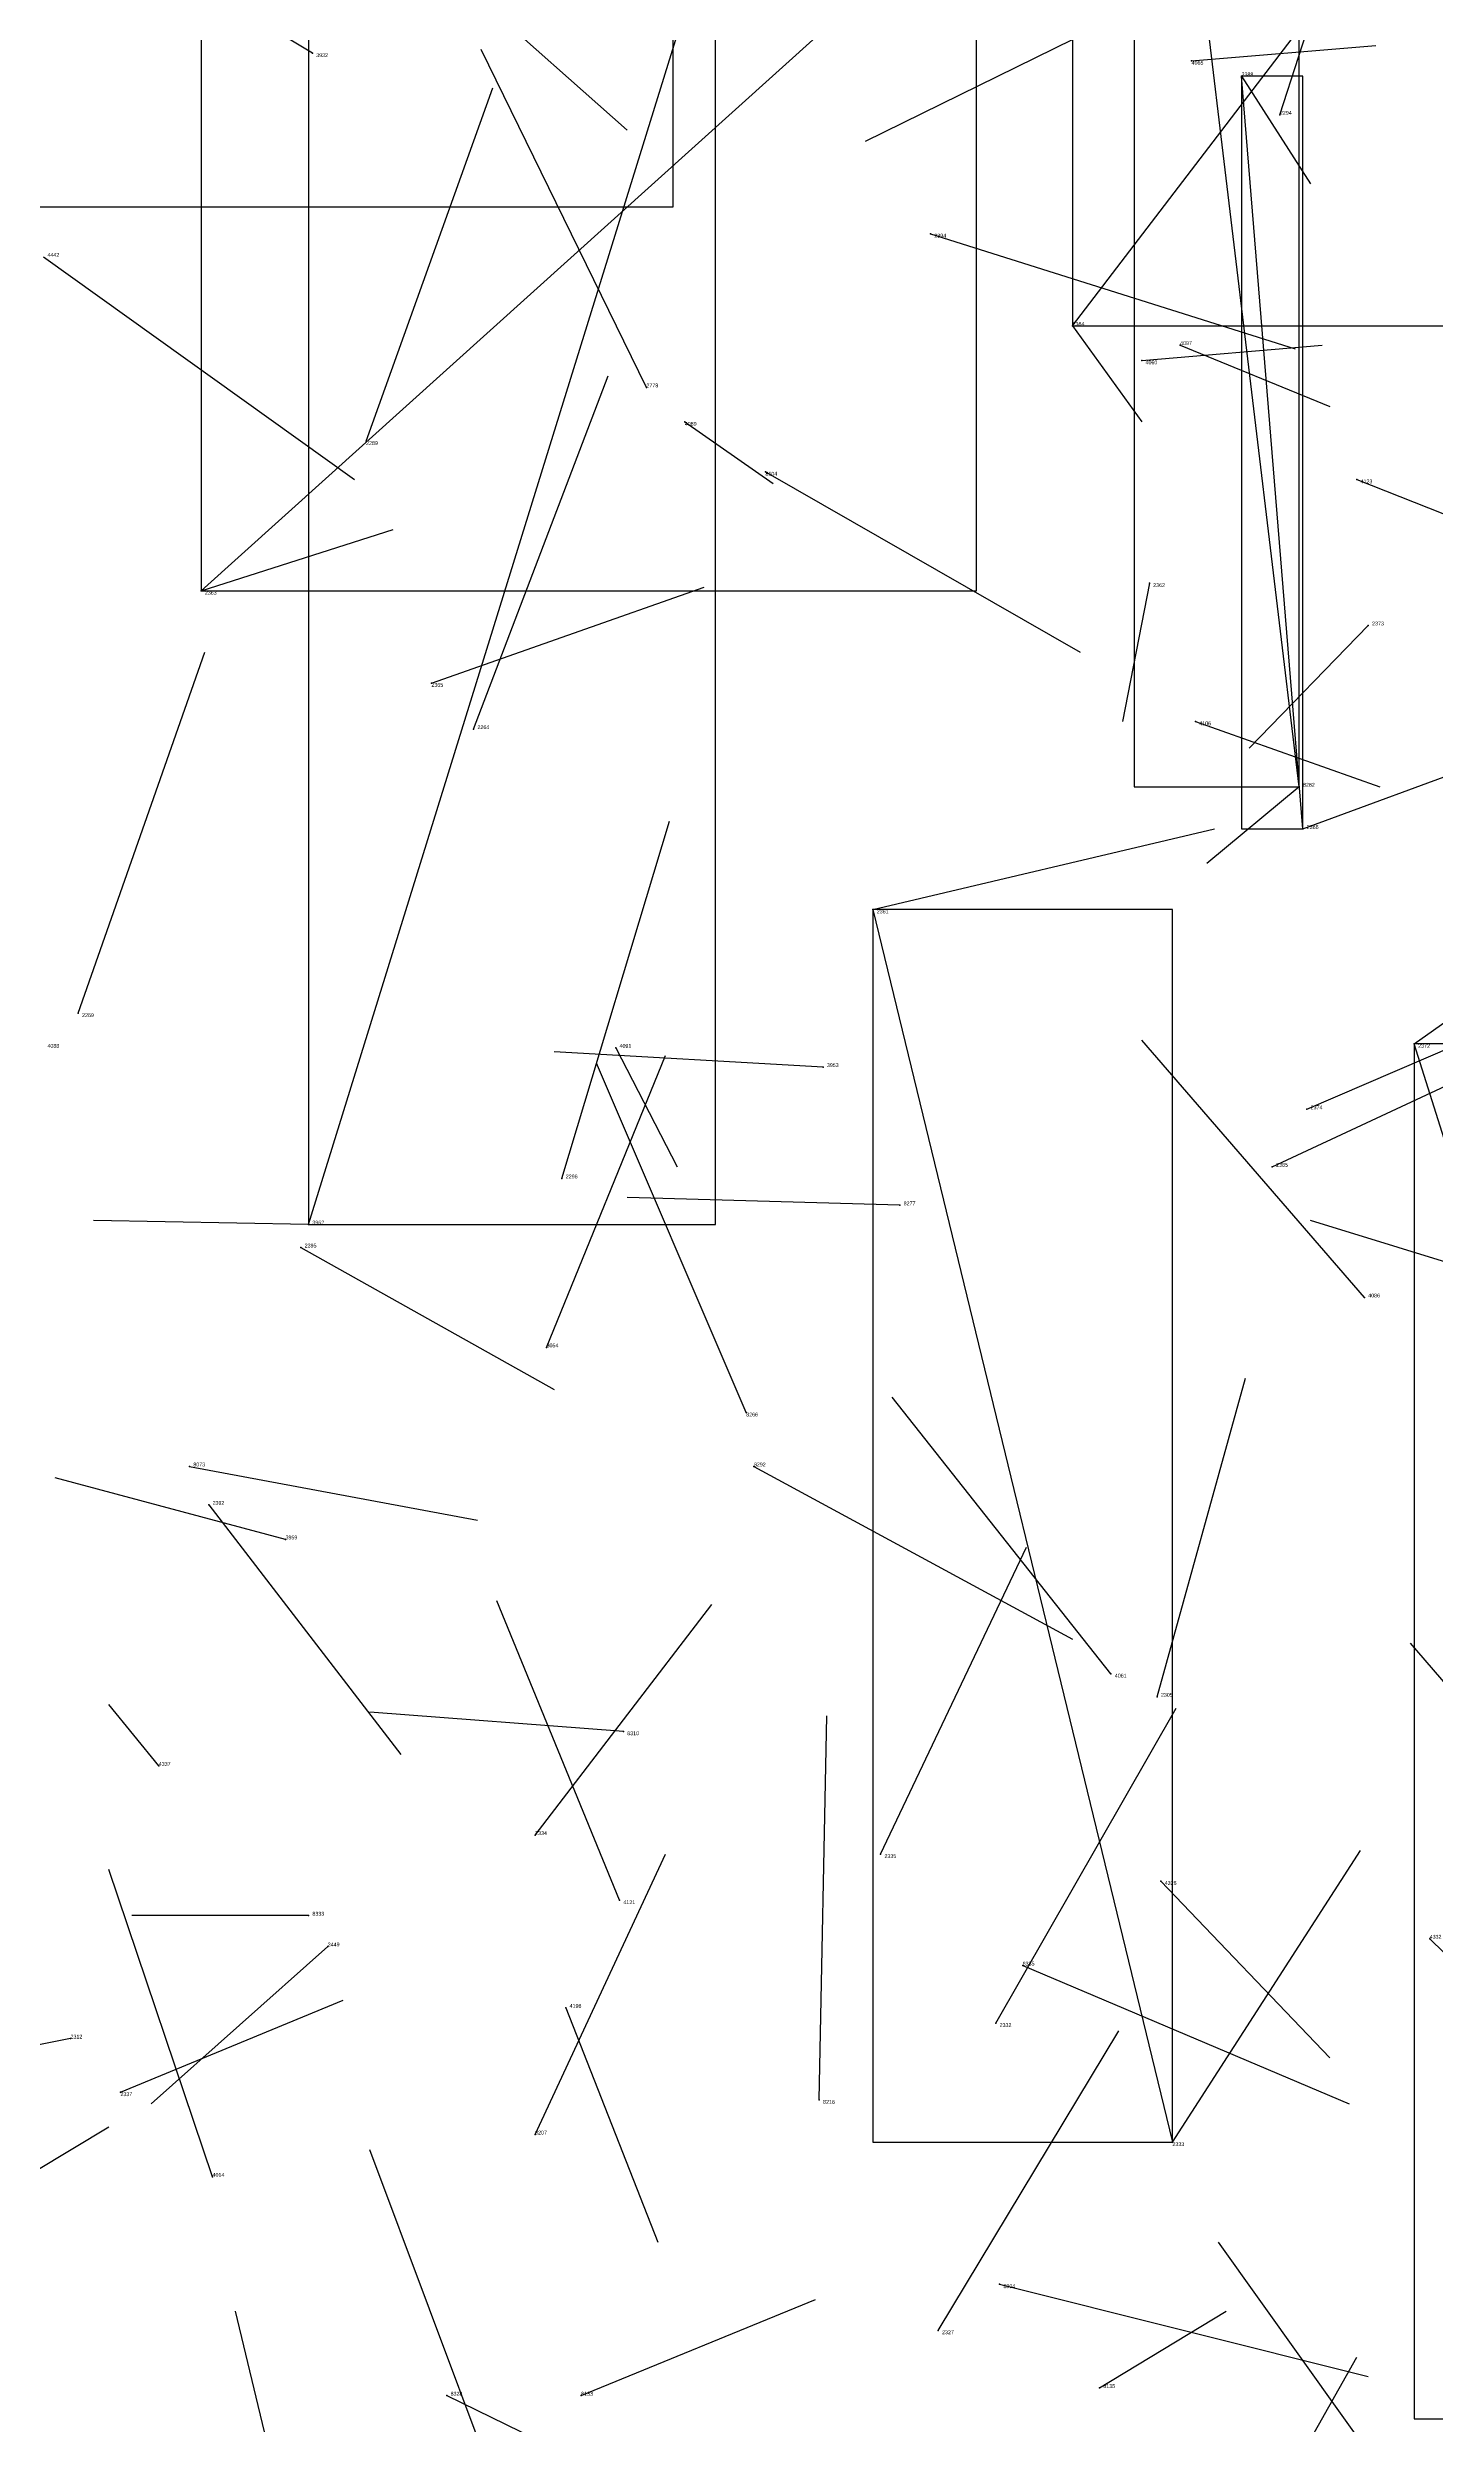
# Model space of a CAD drawing. Extents: x 59.1 to 70.8, y 600.3 to 605.1.
# Drawn here: x 67.181 to 67.543, y 602.813 to 603.431 of the extents above; entities that cross this region are included whole.
import ezdxf

# ---------------------------------------------------------------- set-up
doc = ezdxf.new("R2010")
doc.units = 0
for name, color, linetype in [('Clients', 3, 'CONTINUOUS'), ('Facilities', 3, 'CONTINUOUS'), ('Facilities_lines', 3, 'CONTINUOUS'), ('Min_max_boxes', 1, 'CONTINUOUS'), ('Normals', 1, 'CONTINUOUS'), ('Source_points', 5, 'CONTINUOUS'), ('Text', 3, 'CONTINUOUS')]:
    doc.layers.add(name, color=color, linetype=linetype)

msp = doc.modelspace()

# ---------------------------------------------------------------- linework, layer by layer
at = {"layer": 'Clients', "color": 5}
for p in [(67.492, 603.424, 448.326), (67.537, 603.172, 448.261), (67.474, 602.886, 448.674)]:
    msp.add_point(p, dxfattribs=at)
at = {"layer": 'Facilities', "color": 3}
for p in [(67.25, 603.43, 454.555), (67.479, 603.428, 455.478), (67.502, 603.414, 449.36), (67.411, 603.383, 448.841), (67.448, 603.359, 448.416), (67.476, 603.354, 455.76), (67.466, 603.35, 455.439), (67.337, 603.343, 452.433), (67.347, 603.334, 455.769), (67.264, 603.329, 449.551), (67.368, 603.321, 459.71), (67.522, 603.319, 455.769), (67.221, 603.29, 448.447), (67.468, 603.292, 448.23), (67.525, 603.281, 448.305), (67.281, 603.266, 448.441), (67.292, 603.254, 449.586), (67.48, 603.256, 455.735), (67.507, 603.239, 458.51), (67.508, 603.228, 448.366), (67.396, 603.207, 448.39), (67.189, 603.18, 449.641), (67.329, 603.171, 455.745), (67.383, 603.166, 458.454), (67.509, 603.155, 448.398), (67.315, 603.137, 449.712), (67.5, 603.14, 448.322), (67.403, 603.13, 458.514), (67.249, 603.125, 458.455), (67.247, 603.119, 448.94), (67.524, 603.106, 455.257), (67.311, 603.093, 459.727), (67.363, 603.076, 461.037), (67.218, 603.062, 458.477), (67.365, 603.062, 461.131), (67.223, 603.052, 448.997), (67.243, 603.043, 458.374), (67.458, 603.008, 455.278), (67.47, 603.002, 449.909), (67.331, 602.993, 461.52), (67.21, 602.984, 458.334), (67.308, 602.966, 448.852), (67.398, 602.961, 448.816), (67.33, 602.949, 455.199), (67.471, 602.954, 455.741), (67.249, 602.945, 461.286), (67.254, 602.937, 449.854), (67.541, 602.939, 455.739), (67.435, 602.932, 461.171), (67.316, 602.921, 455.601), (67.187, 602.913, 449.836), (67.428, 602.917, 448.768), (67.2, 602.899, 448.897), (67.382, 602.897, 460.891), (67.308, 602.888, 459.704), (67.224, 602.877, 455.159), (67.429, 602.849, 461.23), (67.413, 602.837, 448.765), (67.285, 602.82, 461.143), (67.32, 602.82, 458.643), (67.455, 602.822, 458.615)]:
    msp.add_point(p, dxfattribs=at)
at = {"layer": 'Facilities_lines', "color": 3}
for p, q in [((67.448, 603.359, 448.416), (67.642, 603.613, 448.453)), ((67.507, 603.239, 458.51), (67.464, 603.598, 458.568)), ((67.221, 603.29, 448.447), (67.423, 603.472, 448.447)), ((67.249, 603.125, 458.455), (67.355, 603.467, 458.519)), ((67.508, 603.228, 448.366), (67.492, 603.424, 448.326)), ((67.396, 603.207, 448.39), (67.474, 602.886, 448.674)), ((67.576, 603.048, 448.228), (67.537, 603.172, 448.261))]:
    msp.add_line(p, q, dxfattribs=at)
at = {"layer": 'Min_max_boxes', "color": 1}
for p, q in [((67.344, 603.39, 458.245), (67.344, 603.722, 458.245)), ((67.344, 603.39, 458.306), (67.344, 603.722, 458.306)), ((67.448, 603.613, 448.416), (67.448, 603.359, 448.416)), ((67.448, 603.613, 448.453), (67.448, 603.359, 448.453)), ((67.464, 603.598, 458.51), (67.464, 603.239, 458.51)), ((67.464, 603.598, 458.568), (67.464, 603.239, 458.568)), ((67.507, 603.239, 458.51), (67.507, 603.598, 458.51)), ((67.507, 603.239, 458.568), (67.507, 603.598, 458.568)), ((67.221, 603.472, 448.447), (67.221, 603.29, 448.447)), ((67.221, 603.472, 448.447), (67.221, 603.29, 448.447)), ((67.423, 603.29, 448.447), (67.423, 603.472, 448.447)), ((67.423, 603.29, 448.447), (67.423, 603.472, 448.447)), ((67.249, 603.467, 458.455), (67.249, 603.125, 458.455)), ((67.249, 603.467, 458.519), (67.249, 603.125, 458.519)), ((67.355, 603.125, 458.455), (67.355, 603.467, 458.455)), ((67.355, 603.125, 458.519), (67.355, 603.467, 458.519)), ((67.508, 603.424, 448.326), (67.492, 603.424, 448.326)), ((67.492, 603.424, 448.326), (67.492, 603.228, 448.326)), ((67.508, 603.424, 448.366), (67.492, 603.424, 448.366)), ((67.492, 603.424, 448.366), (67.492, 603.228, 448.366)), ((67.492, 603.424, 448.326), (67.492, 603.424, 448.366)), ((67.508, 603.228, 448.326), (67.508, 603.424, 448.326)), ((67.508, 603.228, 448.366), (67.508, 603.424, 448.366)), ((67.508, 603.424, 448.326), (67.508, 603.424, 448.366)), ((67.106, 603.39, 458.245), (67.344, 603.39, 458.245)), ((67.106, 603.39, 458.306), (67.344, 603.39, 458.306)), ((67.344, 603.39, 458.245), (67.344, 603.39, 458.306)), ((67.448, 603.359, 448.416), (67.642, 603.359, 448.416)), ((67.448, 603.359, 448.453), (67.642, 603.359, 448.453)), ((67.448, 603.359, 448.416), (67.448, 603.359, 448.453)), ((67.221, 603.29, 448.447), (67.423, 603.29, 448.447)), ((67.221, 603.29, 448.447), (67.423, 603.29, 448.447)), ((67.221, 603.29, 448.447), (67.221, 603.29, 448.447)), ((67.423, 603.29, 448.447), (67.423, 603.29, 448.447)), ((67.464, 603.239, 458.51), (67.507, 603.239, 458.51)), ((67.464, 603.239, 458.568), (67.507, 603.239, 458.568)), ((67.464, 603.239, 458.51), (67.464, 603.239, 458.568)), ((67.507, 603.239, 458.51), (67.507, 603.239, 458.568)), ((67.492, 603.228, 448.326), (67.508, 603.228, 448.326)), ((67.492, 603.228, 448.366), (67.508, 603.228, 448.366)), ((67.492, 603.228, 448.326), (67.492, 603.228, 448.366)), ((67.508, 603.228, 448.326), (67.508, 603.228, 448.366)), ((67.474, 603.207, 448.39), (67.396, 603.207, 448.39)), ((67.396, 603.207, 448.39), (67.396, 602.886, 448.39)), ((67.474, 603.207, 448.674), (67.396, 603.207, 448.674)), ((67.396, 603.207, 448.674), (67.396, 602.886, 448.674)), ((67.396, 603.207, 448.39), (67.396, 603.207, 448.674)), ((67.474, 602.886, 448.39), (67.474, 603.207, 448.39)), ((67.474, 602.886, 448.674), (67.474, 603.207, 448.674)), ((67.474, 603.207, 448.39), (67.474, 603.207, 448.674)), ((67.726, 603.172, 448.061), (67.537, 603.172, 448.061)), ((67.537, 603.172, 448.061), (67.537, 602.814, 448.061)), ((67.726, 603.172, 448.261), (67.537, 603.172, 448.261)), ((67.537, 603.172, 448.261), (67.537, 602.814, 448.261)), ((67.537, 603.172, 448.061), (67.537, 603.172, 448.261)), ((67.249, 603.125, 458.455), (67.355, 603.125, 458.455)), ((67.249, 603.125, 458.519), (67.355, 603.125, 458.519)), ((67.249, 603.125, 458.455), (67.249, 603.125, 458.519)), ((67.355, 603.125, 458.455), (67.355, 603.125, 458.519)), ((67.396, 602.886, 448.39), (67.474, 602.886, 448.39)), ((67.396, 602.886, 448.674), (67.474, 602.886, 448.674)), ((67.396, 602.886, 448.39), (67.396, 602.886, 448.674)), ((67.474, 602.886, 448.39), (67.474, 602.886, 448.674)), ((67.537, 602.814, 448.061), (67.726, 602.814, 448.061)), ((67.537, 602.814, 448.261), (67.726, 602.814, 448.261)), ((67.537, 602.814, 448.061), (67.537, 602.814, 448.261))]:
    msp.add_line(p, q, dxfattribs=at)
at = {"layer": 'Normals', "color": 1}
for p, q in [((67.502, 603.414, 449.36), (67.526, 603.488, 449.423)), ((67.262, 603.472, 452.468), (67.332, 603.41, 452.502)), ((67.25, 603.43, 454.555), (67.192, 603.465, 454.629)), ((67.453, 603.436, 461.679), (67.394, 603.407, 461.755)), ((67.479, 603.428, 455.478), (67.527, 603.432, 455.566)), ((67.337, 603.343, 452.433), (67.294, 603.431, 452.412)), ((67.264, 603.329, 449.551), (67.297, 603.421, 449.571)), ((67.492, 603.424, 448.326), (67.51, 603.396, 448.42)), ((67.411, 603.383, 448.841), (67.506, 603.353, 448.844)), ((67.18, 603.377, 456.603), (67.261, 603.319, 456.603)), ((67.448, 603.359, 448.416), (67.466, 603.334, 448.511)), ((67.466, 603.35, 455.439), (67.513, 603.354, 455.527)), ((67.476, 603.354, 455.76), (67.515, 603.338, 455.851)), ((67.292, 603.254, 449.586), (67.327, 603.346, 449.602)), ((67.347, 603.334, 455.769), (67.37, 603.318, 455.865)), ((67.368, 603.321, 459.71), (67.45, 603.274, 459.743)), ((67.522, 603.319, 455.769), (67.57, 603.3, 455.855)), ((67.221, 603.29, 448.447), (67.271, 603.306, 448.532)), ((67.281, 603.266, 448.441), (67.352, 603.291, 448.507)), ((67.468, 603.292, 448.23), (67.461, 603.256, 448.323)), ((67.525, 603.281, 448.305), (67.494, 603.249, 448.395)), ((67.189, 603.18, 449.641), (67.222, 603.274, 449.649)), ((67.508, 603.228, 448.366), (67.6, 603.262, 448.387)), ((67.48, 603.256, 455.735), (67.528, 603.239, 455.821)), ((67.507, 603.239, 458.51), (67.483, 603.219, 458.605)), ((67.315, 603.137, 449.712), (67.343, 603.23, 449.738)), ((67.396, 603.207, 448.39), (67.485, 603.228, 448.432)), ((67.537, 603.172, 448.261), (67.61, 603.224, 448.217)), ((67.509, 603.155, 448.398), (67.597, 603.193, 448.428)), ((67.5, 603.14, 448.322), (67.59, 603.182, 448.334)), ((67.524, 603.106, 455.257), (67.466, 603.173, 455.211)), ((67.311, 603.093, 459.727), (67.342, 603.169, 459.785)), ((67.383, 603.166, 458.454), (67.313, 603.17, 458.526)), ((67.363, 603.076, 461.037), (67.324, 603.167, 461.022)), ((67.329, 603.171, 455.745), (67.345, 603.14, 455.839)), ((67.403, 603.13, 458.514), (67.332, 603.132, 458.584)), ((67.249, 603.125, 458.455), (67.193, 603.126, 458.538)), ((67.562, 603.11, 460.369), (67.51, 603.126, 460.453)), ((67.247, 603.119, 448.94), (67.313, 603.082, 449.005)), ((67.47, 603.002, 449.909), (67.493, 603.085, 449.859)), ((67.458, 603.008, 455.278), (67.401, 603.08, 455.24)), ((67.218, 603.062, 458.477), (67.293, 603.048, 458.413)), ((67.365, 603.062, 461.131), (67.448, 603.017, 461.099)), ((67.243, 603.043, 458.374), (67.183, 603.059, 458.452)), ((67.223, 603.052, 448.997), (67.273, 602.987, 449.054)), ((67.398, 602.961, 448.816), (67.436, 603.041, 448.862)), ((67.33, 602.949, 455.199), (67.298, 603.027, 455.146)), ((67.308, 602.966, 448.852), (67.354, 603.026, 448.917)), ((67.597, 602.945, 461.08), (67.536, 603.016, 461.046)), ((67.21, 602.984, 458.334), (67.197, 603, 458.432)), ((67.331, 602.993, 461.52), (67.265, 602.998, 461.595)), ((67.428, 602.917, 448.768), (67.475, 602.999, 448.801)), ((67.382, 602.897, 460.891), (67.384, 602.997, 460.883)), ((67.308, 602.888, 459.704), (67.342, 602.961, 459.763)), ((67.474, 602.886, 448.674), (67.523, 602.962, 448.717)), ((67.224, 602.877, 455.159), (67.197, 602.957, 455.105)), ((67.471, 602.954, 455.741), (67.515, 602.908, 455.818)), ((67.249, 602.945, 461.286), (67.203, 602.945, 461.375)), ((67.254, 602.937, 449.854), (67.208, 602.896, 449.933)), ((67.541, 602.939, 455.739), (67.589, 602.892, 455.813)), ((67.435, 602.932, 461.171), (67.52, 602.896, 461.133)), ((67.2, 602.899, 448.897), (67.258, 602.923, 448.975)), ((67.316, 602.921, 455.601), (67.34, 602.86, 455.676)), ((67.187, 602.913, 449.836), (67.147, 602.905, 449.927)), ((67.413, 602.837, 448.765), (67.46, 602.915, 448.806)), ((67.152, 602.863, 458.369), (67.197, 602.89, 458.454)), ((67.296, 602.801, 455.203), (67.265, 602.884, 455.156)), ((67.541, 602.783, 455.134), (67.486, 602.86, 455.101)), ((67.32, 602.82, 458.643), (67.381, 602.845, 458.718)), ((67.429, 602.849, 461.23), (67.525, 602.825, 461.219)), ((67.25, 602.759, 455.557), (67.23, 602.842, 455.505)), ((67.455, 602.822, 458.615), (67.488, 602.842, 458.707)), ((67.474, 602.745, 448.872), (67.522, 602.83, 448.849)), ((67.285, 602.82, 461.143), (67.357, 602.785, 461.083))]:
    msp.add_line(p, q, dxfattribs=at)
at = {"layer": 'Source_points', "color": 5}
for p in [(67.25, 603.43, 454.555), (67.479, 603.428, 455.478), (67.492, 603.424, 448.326), (67.502, 603.414, 449.36), (67.411, 603.383, 448.841), (67.448, 603.359, 448.416), (67.476, 603.354, 455.76), (67.466, 603.35, 455.439), (67.337, 603.343, 452.433), (67.347, 603.334, 455.769), (67.264, 603.329, 449.551), (67.368, 603.321, 459.71), (67.522, 603.319, 455.769), (67.221, 603.29, 448.447), (67.468, 603.292, 448.23), (67.525, 603.281, 448.305), (67.281, 603.266, 448.441), (67.292, 603.254, 449.586), (67.48, 603.256, 455.735), (67.507, 603.239, 458.51), (67.508, 603.228, 448.366), (67.396, 603.207, 448.39), (67.189, 603.18, 449.641), (67.537, 603.172, 448.261), (67.329, 603.171, 455.745), (67.383, 603.166, 458.454), (67.509, 603.155, 448.398), (67.315, 603.137, 449.712), (67.5, 603.14, 448.322), (67.403, 603.13, 458.514), (67.249, 603.125, 458.455), (67.247, 603.119, 448.94), (67.524, 603.106, 455.257), (67.311, 603.093, 459.727), (67.363, 603.076, 461.037), (67.218, 603.062, 458.477), (67.365, 603.062, 461.131), (67.223, 603.052, 448.997), (67.243, 603.043, 458.374), (67.458, 603.008, 455.278), (67.47, 603.002, 449.909), (67.331, 602.993, 461.52), (67.21, 602.984, 458.334), (67.308, 602.966, 448.852), (67.398, 602.961, 448.816), (67.33, 602.949, 455.199), (67.471, 602.954, 455.741), (67.249, 602.945, 461.286), (67.254, 602.937, 449.854), (67.541, 602.939, 455.739), (67.435, 602.932, 461.171), (67.316, 602.921, 455.601), (67.187, 602.913, 449.836), (67.428, 602.917, 448.768), (67.2, 602.899, 448.897), (67.382, 602.897, 460.891), (67.308, 602.888, 459.704), (67.474, 602.886, 448.674), (67.224, 602.877, 455.159), (67.429, 602.849, 461.23), (67.413, 602.837, 448.765), (67.285, 602.82, 461.143), (67.32, 602.82, 458.643), (67.455, 602.822, 458.615)]:
    msp.add_point(p, dxfattribs=at)

# ---------------------------------------------------------------- texts
at = {"layer": 'Text', "color": 3}
for s, p in [('3932', (67.251, 603.429, 454.555)), ('4065', (67.479, 603.427, 455.478)), ('2388', (67.492, 603.424, 448.326)), ('2294', (67.502, 603.414, 449.36)), ('2394', (67.412, 603.382, 448.841)), ('4442', (67.181, 603.377, 456.603)), ('2364', (67.448, 603.359, 448.416)), ('4097', (67.476, 603.354, 455.76)), ('4060', (67.467, 603.349, 455.439)), ('2778', (67.337, 603.343, 452.433)), ('4089', (67.347, 603.333, 455.769)), ('2289', (67.264, 603.328, 449.551)), ('8104', (67.368, 603.32, 459.71)), ('4123', (67.523, 603.318, 455.769)), ('2363', (67.222, 603.289, 448.447)), ('2362', (67.469, 603.291, 448.23)), ('2373', (67.526, 603.281, 448.305)), ('2365', (67.281, 603.265, 448.441)), ('2264', (67.293, 603.254, 449.586)), ('4106', (67.481, 603.255, 455.735)), ('8282', (67.508, 603.239, 458.51)), ('2366', (67.509, 603.228, 448.366)), ('2361', (67.397, 603.206, 448.39)), ('2269', (67.19, 603.179, 449.641)), ('4088', (67.181, 603.171, 455.744)), ('4091', (67.33, 603.171, 455.745)), ('2372', (67.538, 603.171, 448.261)), ('3953', (67.384, 603.166, 458.454)), ('2374', (67.51, 603.155, 448.398)), ('2385', (67.501, 603.14, 448.322)), ('2296', (67.316, 603.137, 449.712)), ('8277', (67.404, 603.13, 458.514)), ('3962', (67.25, 603.125, 458.455)), ('2395', (67.248, 603.119, 448.94)), ('4086', (67.525, 603.106, 455.257)), ('8054', (67.311, 603.093, 459.727)), ('8266', (67.363, 603.075, 461.037)), ('8073', (67.219, 603.062, 458.477)), ('8292', (67.365, 603.062, 461.131)), ('2392', (67.224, 603.052, 448.997)), ('3959', (67.243, 603.043, 458.374)), ('4061', (67.459, 603.007, 455.278)), ('2305', (67.471, 603.002, 449.909)), ('8310', (67.332, 602.992, 461.52)), ('4337', (67.21, 602.984, 458.334)), ('2334', (67.308, 602.966, 448.852)), ('2335', (67.399, 602.96, 448.816)), ('4121', (67.331, 602.948, 455.199)), ('4326', (67.472, 602.953, 455.741)), ('8333', (67.25, 602.945, 461.286)), ('2449', (67.254, 602.937, 449.854)), ('4332', (67.541, 602.939, 455.739)), ('8335', (67.435, 602.932, 461.171)), ('4198', (67.317, 602.921, 455.601)), ('2312', (67.187, 602.913, 449.836)), ('2332', (67.429, 602.916, 448.768)), ('2337', (67.2, 602.898, 448.897)), ('8218', (67.383, 602.896, 460.891)), ('8207', (67.308, 602.888, 459.704)), ('2333', (67.474, 602.885, 448.674)), ('4014', (67.224, 602.877, 455.159)), ('8304', (67.43, 602.848, 461.23)), ('2327', (67.414, 602.836, 448.765)), ('8328', (67.286, 602.82, 461.143)), ('8133', (67.32, 602.82, 458.643)), ('8135', (67.456, 602.822, 458.615))]:
    msp.add_text(s, height=0.001, dxfattribs=at).set_placement(p)

doc.saveas('drawing.dxf')
